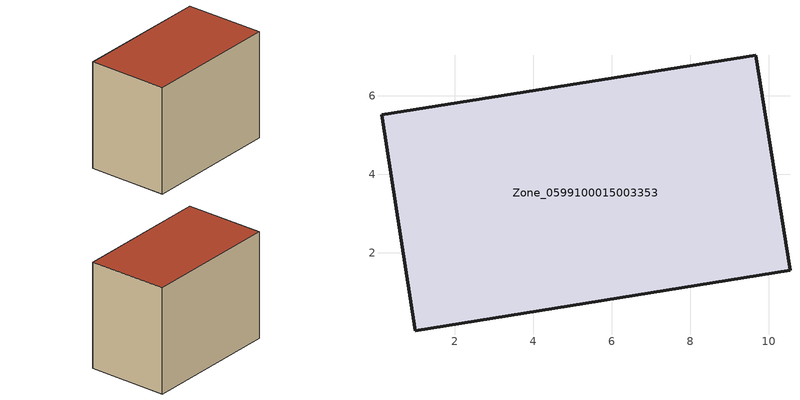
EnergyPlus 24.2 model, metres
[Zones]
Zone_0599100015003353
 floor ground (C_G): 1,0.02 0.14,5.51 9.67,7.02 10.54,1.55 z0.88
 wall outside (C_F): 0.14,5.51 1,0.02 10.54,1.55 9.67,7.02 0.14,5.51 z0.88:8.34
 roof outside (C_R): 10.54,1.55 9.67,7.02 0.14,5.51 1,0.02 z8.34
[BUILDING]
Pand.0599100015003353: North Axis=0; Terrain=City; Loads Convergence Tolerance Value=0.04; Temperature Convergence Tolerance Value=0.4; Solar Distribution=FullExterior; Maximum Number of Warmup Days=25; Minimum Number of Warmup Days=1
[Site:Location]
Rotterdam.The.Hague.AP_ZH_NLD Design_Conditions: Latitude=51.96; Longitude=4.45; Time Zone=1; Elevation=-4.5
[SITE:GROUNDTEMPERATURE:BUILDINGSURFACE]
18, 18, 18, 18, 18, 18, 18, 18, 18, 18, 18, 18
[MATERIAL] Thermal Absorptance=0.9; Solar Absorptance=0.7; Visible Absorptance=0.7
Name | Roughness | Thickness | Conductivity | Density | Specific Heat
G.TC.1975-1991 | MediumSmooth | 0.15 | 0.288461 | 540 | 1210
F.TC.1975-1991 | Rough | 0.3 | 0.230769 | 1920 | 840
R.TC.1975-1991 | MediumRough | 0.2 | 0.153846 | 1500 | 1000
[CONSTRUCTION]
C_G: G.TC.1975-1991
C_F: F.TC.1975-1991
C_R: R.TC.1975-1991
[ZONE]
Zone_0599100015003353: Type=1; Multiplier=1; Ceiling Height=Autocalculate; Volume=Autocalculate; Floor Area=autocalculate; Part of Total Floor Area=Yes
[ZONEINFILTRATION:DESIGNFLOWRATE]
Infil_Zone_0599100015003353: Zone or ZoneList or Space or SpaceList=Zone_0599100015003353; Schedule=AlwaysOn; Design Flow Rate Calculation Method=Flow/Area; Flow Rate per Floor Area=0.003; Constant Term Coefficient=1; Temperature Term Coefficient=0; Velocity Term Coefficient=0; Velocity Squared Term Coefficient=0
[HVACTEMPLATE:ZONE:IDEALLOADSAIRSYSTEM]
Zone_0599100015003353: Maximum Heating Supply Air Temperature=50; Minimum Cooling Supply Air Temperature=13; Maximum Heating Supply Air Humidity Ratio=0.0156; Minimum Cooling Supply Air Humidity Ratio=0.0077; Heating Limit=NoLimit; Cooling Limit=NoLimit; Dehumidification Control Type=ConstantSensibleHeatRatio; Cooling Sensible Heat Ratio=0.7; Dehumidification Setpoint=60; Humidification Control Type=None; Humidification Setpoint=30; Outdoor Air Method=None; Outdoor Air Flow Rate per Person=0.00944; Outdoor Air Flow Rate per Zone Floor Area=0; Outdoor Air Flow Rate per Zone=0; Demand Controlled Ventilation Type=None; Outdoor Air Economizer Type=NoEconomizer; Heat Recovery Type=None; Sensible Heat Recovery Effectiveness=0.7; Latent Heat Recovery Effectiveness=0.65
[ZONECONTROL:THERMOSTAT]
ThermostatControl_Zone_0599100015003353: Zone or ZoneList=Zone_0599100015003353; Control Type Schedule=DualSetpointControlType; Control 1=Thermostat_Zone_0599100015003353; Temperature Difference Between Cutout And Setpoint=0
[THERMOSTATSETPOINT:DUALSETPOINT]
Thermostat_Zone_0599100015003353: Heating Setpoint Temperature Schedule=HeatingSetpoint_Zone_0599100015003353; Cooling Setpoint Temperature Schedule=CoolingSetpoint_Zone_0599100015003353
[SCHEDULE:COMPACT]
HeatingSetpoint_Zone_0599100015003353: Through: 12/31, For: AllDays, Until: 24:00, 21
CoolingSetpoint_Zone_0599100015003353: Through: 12/31, For: AllDays, Until: 24:00, 24
DualSetpointControlType: Through: 12/31, For: AllDays, Until: 24:00, 4
AlwaysOn: Through: 12/31, For: AllDays, Until: 24:00, 1
